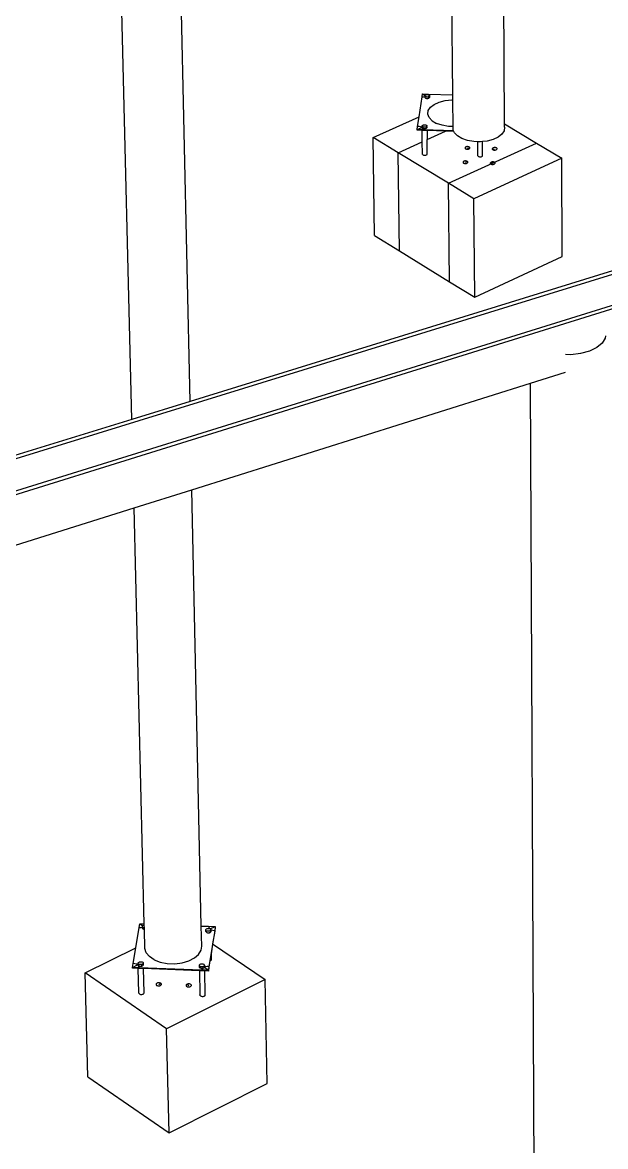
# Model space of a CAD drawing. Header units: inches. Extents: x -1339 to 1886, y -1058 to 789.
# Drawn here: x -155.8 to -3.5, y -192.8 to 100.8 of the extents above; entities that cross this region are included whole.
import ezdxf

# ---------------------------------------------------------------- set-up
doc = ezdxf.new("R2010")
doc.units = ezdxf.units.IN
doc.header["$MEASUREMENT"] = 0

msp = doc.modelspace()

# ---------------------------------------------------------------- linework, layer by layer
for p, q in [((1606.44, 532.39), (-531.31, -128.81)), ((-522.9, -135.29), (1614.06, 529.96)), ((1614.95, 529.68), (-521.92, -136.05)), ((-29.88, 74.3), (-30.55, 192.07)), ((-43.4, 81.88), (-44.27, 188.39)), ((-112.04, 1.82), (-115.64, 169.26)), ((-127.2, -2.87), (-131.31, 165.06)), ((-52.19, 76.16), (-51.42, 81.32)), ((-51.42, 81.32), (-51.3, 82.15)), ((-51.42, 81.32), (-51.01, 81.34)), ((-51.3, 82.15), (-49.72, 82.09)), ((-51.3, 82.15), (-50.6, 81.72)), ((-51.01, 81.34), (-50.64, 81.4)), ((-50.64, 81.32), (-50.66, 81.26)), ((-50.64, 81.32), (-50.66, 81.27)), ((-50.66, 81.26), (-50.65, 81.18)), ((-50.65, 81.18), (-50.6, 81.1)), ((-50.64, 81.63), (-50.61, 81.71)), ((-50.63, 81.55), (-50.64, 81.63)), ((-50.64, 81.4), (-50.64, 81.63)), ((-50.64, 81.32), (-50.64, 81.4)), ((-50.64, 81.27), (-50.64, 81.32)), ((-50.63, 81.19), (-50.64, 81.27)), ((-50.59, 81.47), (-50.63, 81.55)), ((-50.58, 81.11), (-50.63, 81.19)), ((-50.61, 81.71), (-50.54, 81.79)), ((-50.6, 81.1), (-50.51, 81.02)), ((-50.54, 81.43), (-50.59, 81.47)), ((-50.58, 81.42), (-50.54, 81.43)), ((-50.58, 81.38), (-50.53, 81.43)), ((-50.55, 81.43), (-50.58, 81.4)), ((-50.55, 81.42), (-50.58, 81.39)), ((-50.5, 81.04), (-50.58, 81.11)), ((-50.54, 81.44), (-50.55, 81.43)), ((-50.54, 81.43), (-50.55, 81.42)), ((-50.54, 81.79), (-50.43, 81.85)), ((-50.54, 81.43), (-50.54, 81.43)), ((-50.53, 81.43), (-50.54, 81.43)), ((-50.53, 81.43), (-50.53, 81.43)), ((-50.5, 81.4), (-50.53, 81.43)), ((-50.51, 81.02), (-50.39, 80.97)), ((-50.38, 81.35), (-50.5, 81.4)), ((-50.5, 81.04), (-50.38, 80.99)), ((-50.43, 81.85), (-50.3, 81.89)), ((-50.39, 80.97), (-50.25, 80.93)), ((-50.24, 81.31), (-50.38, 81.35)), ((-50.38, 80.99), (-50.24, 80.95)), ((-50.3, 81.89), (-50.15, 81.92)), ((-50.25, 80.93), (-50.08, 80.91)), ((-50.08, 81.29), (-50.24, 81.31)), ((-50.24, 80.95), (-50.08, 80.94)), ((-50.15, 81.92), (-49.99, 81.93)), ((-49.93, 81.3), (-50.08, 81.29)), ((-50.08, 80.94), (-49.92, 80.94)), ((-50.08, 80.91), (-50.08, 80.94)), ((-50.08, 80.93), (-49.92, 80.93)), ((-49.99, 81.93), (-49.84, 81.91)), ((-49.78, 81.33), (-49.93, 81.3)), ((-49.92, 80.94), (-49.77, 80.97)), ((-49.92, 80.93), (-49.76, 80.96)), ((-49.84, 81.91), (-49.8, 81.9)), ((-49.8, 81.9), (-49.72, 82.09)), ((-49.8, 81.9), (-49.69, 81.87)), ((-49.64, 81.37), (-49.78, 81.33)), ((-49.78, 81.23), (-49.64, 81.23)), ((-49.64, 81.01), (-49.77, 80.97)), ((-49.76, 80.96), (-49.63, 81.01)), ((-49.72, 82.09), (-43.4, 81.88)), ((-49.69, 81.87), (-49.58, 81.82)), ((-49.54, 81.43), (-49.64, 81.37)), ((-49.64, 81.01), (-49.53, 81.08)), ((-49.63, 81.01), (-49.52, 81.07)), ((-49.58, 81.82), (-49.49, 81.75)), ((-49.47, 81.51), (-49.54, 81.44)), ((-49.47, 81.39), (-49.54, 81.44)), ((-49.54, 81.44), (-49.54, 81.43)), ((-49.54, 81.43), (-49.49, 81.39)), ((-49.54, 81.22), (-49.43, 81.22)), ((-49.47, 81.4), (-49.53, 81.44)), ((-49.46, 81.15), (-49.53, 81.08)), ((-49.52, 81.07), (-49.44, 81.15)), ((-49.49, 81.75), (-49.44, 81.67)), ((-49.49, 81.39), (-49.44, 81.31)), ((-49.43, 81.59), (-49.47, 81.51)), ((-49.42, 81.32), (-49.47, 81.4)), ((-49.43, 81.32), (-49.47, 81.39)), ((-49.43, 81.22), (-49.46, 81.15)), ((-49.44, 81.67), (-49.43, 81.59)), ((-49.44, 81.31), (-49.43, 81.23)), ((-49.44, 81.15), (-49.41, 81.22)), ((-49.43, 81.32), (-49.43, 81.59)), ((-49.42, 81.3), (-49.43, 81.32)), ((-49.43, 81.23), (-49.43, 81.32)), ((-49.43, 81.23), (-49.43, 81.22)), ((-49.43, 81.22), (-49.41, 81.22)), ((-49.41, 81.23), (-49.42, 81.32)), ((-49.41, 81.23), (-49.42, 81.3)), ((-49.41, 81.22), (-49.41, 81.23)), ((-49.41, 81.22), (-49.41, 81.23)), ((-49.41, 81.23), (-49.41, 81.23)), ((-49.41, 81.22), (-49.41, 81.22)), ((-49.22, 78.61), (-48.25, 79.38)), ((-48.25, 79.38), (-46.93, 79.99)), ((-46.93, 79.99), (-45.36, 80.41)), ((-45.36, 80.41), (-43.64, 80.6)), ((-43.64, 80.6), (-43.39, 80.59)), ((-43.39, 80.59), (-43.4, 81.88)), ((-43.33, 73.61), (-43.39, 80.59)), ((-49.9, 76.83), (-49.79, 77.74)), ((-49.56, 75.93), (-49.9, 76.83)), ((-49.79, 77.74), (-49.22, 78.61)), ((-64.16, 70.73), (-52.19, 76.16)), ((-52.7, 72.78), (-52.57, 73.61)), ((-52.57, 73.61), (-52.19, 76.16)), ((-52.17, 73.57), (-52.57, 73.61)), ((-51.8, 73.48), (-52.17, 73.57)), ((-51.49, 73.33), (-51.8, 73.48)), ((-51.36, 73.48), (-51.39, 73.41)), ((-51.37, 73.46), (-51.39, 73.4)), ((-51.39, 73.4), (-51.38, 73.32)), ((-51.37, 73.77), (-51.34, 73.85)), ((-51.36, 73.69), (-51.37, 73.77)), ((-51.37, 73.46), (-51.37, 73.77)), ((-51.36, 73.48), (-51.37, 73.46)), ((-51.37, 73.41), (-51.37, 73.46)), ((-51.37, 73.41), (-51.36, 73.43)), ((-51.36, 73.33), (-51.37, 73.41)), ((-51.31, 73.61), (-51.36, 73.69)), ((-51.34, 73.85), (-51.26, 73.93)), ((-51.23, 73.54), (-51.31, 73.61)), ((-51.26, 73.93), (-51.16, 73.99)), ((-51.11, 73.49), (-51.23, 73.54)), ((-51.16, 73.99), (-51.03, 74.04)), ((-50.97, 73.45), (-51.11, 73.49)), ((-51.03, 74.04), (-50.87, 74.06)), ((-50.81, 73.43), (-50.97, 73.45)), ((-50.87, 74.06), (-50.72, 74.07)), ((-50.65, 73.44), (-50.81, 73.43)), ((-50.72, 74.07), (-50.56, 74.05)), ((-50.5, 73.47), (-50.65, 73.44)), ((-50.56, 74.05), (-50.42, 74.02)), ((-50.37, 73.51), (-50.5, 73.47)), ((-50.42, 74.02), (-50.3, 73.96)), ((-50.26, 73.57), (-50.37, 73.51)), ((-50.3, 73.96), (-50.21, 73.89)), ((-50.19, 73.65), (-50.26, 73.57)), ((-50.26, 73.57), (-50.26, 73.57)), ((-50.21, 73.89), (-50.16, 73.81)), ((-50.16, 73.73), (-50.19, 73.65)), ((-50.14, 73.46), (-50.19, 73.53)), ((-50.19, 73.5), (-50.16, 73.45)), ((-50.16, 73.81), (-50.16, 73.73)), ((-50.15, 73.37), (-50.16, 73.73)), ((-50.16, 73.45), (-50.15, 73.37)), ((-50.13, 73.37), (-50.14, 73.46)), ((-48.78, 75.11), (-49.56, 75.93)), ((-48.78, 75.11), (-47.62, 74.43)), ((-46.15, 73.93), (-47.62, 74.43)), ((-44.49, 73.64), (-46.15, 73.93)), ((-43.33, 73.61), (-44.49, 73.64)), ((-43.32, 72.86), (-43.33, 73.61)), ((-29.88, 73.41), (-29.98, 72.49)), ((-29.88, 74.3), (-21.52, 69.28)), ((-29.88, 73.41), (-29.88, 74.3)), ((-63.85, 45.1), (-64.16, 70.73)), ((-57.62, 66.76), (-64.16, 70.73)), ((-52.7, 72.78), (-51.5, 73.33)), ((-51.11, 72.73), (-52.7, 72.78)), ((-52.7, 72.61), (-52.7, 72.78)), ((-51.38, 72.57), (-52.7, 72.61)), ((-51.26, 73.15), (-51.49, 73.33)), ((-51.38, 73.32), (-51.33, 73.24)), ((-51.11, 72.56), (-51.38, 72.57)), ((-51.35, 69.61), (-51.38, 72.57)), ((-51.31, 73.25), (-51.36, 73.33)), ((-51.33, 73.24), (-51.24, 73.16)), ((-51.31, 73.25), (-51.22, 73.18)), ((-51.14, 72.95), (-51.26, 73.15)), ((-51.24, 73.16), (-51.12, 73.11)), ((-51.1, 73.13), (-51.22, 73.18)), ((-51.11, 72.73), (-51.14, 72.95)), ((-51.12, 73.11), (-50.97, 73.07)), ((-51.11, 72.56), (-51.11, 72.73)), ((-43.17, 72.46), (-51.11, 72.73)), ((-50.12, 72.52), (-51.11, 72.56)), ((-51.1, 73.13), (-50.96, 73.09)), ((-50.97, 73.07), (-50.81, 73.05)), ((-50.96, 73.09), (-50.81, 73.07)), ((-50.81, 73.07), (-50.65, 73.08)), ((-50.81, 73.06), (-50.64, 73.07)), ((-50.81, 73.05), (-50.65, 73.06)), ((-50.65, 73.08), (-50.5, 73.11)), ((-50.65, 73.06), (-50.49, 73.09)), ((-50.64, 73.07), (-50.49, 73.1)), ((-50.5, 73.11), (-50.36, 73.15)), ((-50.49, 73.1), (-50.35, 73.14)), ((-50.49, 73.09), (-50.35, 73.13)), ((-50.26, 73.36), (-50.37, 73.37)), ((-50.26, 73.22), (-50.36, 73.15)), ((-50.35, 73.14), (-50.24, 73.21)), ((-50.35, 73.13), (-50.24, 73.2)), ((-50.26, 73.22), (-50.19, 73.29)), ((-50.24, 73.21), (-50.16, 73.29)), ((-50.24, 73.2), (-50.17, 73.28)), ((-50.16, 73.36), (-50.19, 73.36)), ((-50.16, 73.36), (-50.19, 73.29)), ((-50.17, 73.28), (-50.13, 73.36)), ((-50.15, 73.37), (-50.16, 73.36)), ((-50.16, 73.36), (-50.13, 73.36)), ((-50.16, 73.29), (-50.14, 73.36)), ((-50.14, 73.36), (-50.13, 73.37)), ((-50.13, 73.37), (-50.13, 73.37)), ((-45.31, 72.36), (-50.12, 72.52)), ((-50.12, 72.52), (-50.1, 70.18)), ((-50.1, 70.18), (-45.31, 72.36)), ((-43.1, 72.28), (-45.31, 72.36)), ((-43.17, 72.46), (-43.32, 72.86)), ((-43.1, 72.28), (-43.17, 72.46)), ((-42.98, 71.96), (-43.1, 72.28)), ((-42.19, 71.14), (-42.98, 71.96)), ((-41.03, 70.45), (-42.19, 71.14)), ((-39.56, 69.95), (-41.03, 70.45)), ((-31.51, 70.84), (-32.83, 70.23)), ((-30.54, 71.62), (-31.51, 70.84)), ((-29.98, 72.49), (-30.54, 71.62)), ((-57.62, 66.76), (-51.35, 69.61)), ((-51.32, 66.45), (-51.35, 69.61)), ((-50.07, 66.41), (-50.1, 70.18)), ((-44.47, 58.77), (-21.52, 69.28)), ((-40.16, 68.12), (-40.19, 68.04)), ((-40.19, 68.04), (-40.18, 67.95)), ((-40.18, 67.95), (-40.13, 67.87)), ((-40.08, 68.2), (-40.16, 68.12)), ((-40.13, 67.87), (-40.04, 67.8)), ((-39.97, 68.27), (-40.08, 68.2)), ((-40.04, 67.8), (-39.92, 67.74)), ((-39.84, 68.31), (-39.97, 68.27)), ((-39.92, 67.74), (-39.77, 67.71)), ((-39.68, 68.34), (-39.84, 68.31)), ((-39.77, 67.71), (-39.61, 67.69)), ((-39.52, 68.35), (-39.68, 68.34)), ((-39.61, 67.69), (-39.45, 67.7)), ((-37.89, 69.66), (-39.56, 69.95)), ((-39.56, 68.02), (-39.15, 67.77)), ((-39.36, 68.33), (-39.52, 68.35)), ((-39.45, 67.7), (-39.29, 67.72)), ((-39.21, 68.29), (-39.36, 68.33)), ((-39.29, 67.72), (-39.15, 67.77)), ((-39.09, 68.24), (-39.21, 68.29)), ((-39.15, 67.77), (-39.04, 67.84)), ((-39, 68.17), (-39.09, 68.24)), ((-39.04, 67.84), (-38.97, 67.91)), ((-38.94, 68.08), (-39, 68.17)), ((-38.97, 67.91), (-38.94, 68)), ((-38.94, 68), (-38.94, 68.08)), ((-36.87, 69.64), (-37.89, 69.66)), ((-36.85, 66.02), (-36.87, 69.64)), ((-36.13, 69.62), (-36.87, 69.64)), ((-35.62, 69.67), (-36.13, 69.62)), ((-34.4, 69.81), (-35.62, 69.67)), ((-35.59, 65.98), (-35.62, 69.67)), ((-32.83, 70.23), (-34.4, 69.81)), ((-33.04, 67.88), (-33.08, 67.8)), ((-33.08, 67.8), (-33.07, 67.71)), ((-33.07, 67.71), (-33.02, 67.63)), ((-32.97, 67.96), (-33.04, 67.88)), ((-33.02, 67.63), (-32.93, 67.56)), ((-32.86, 68.02), (-32.97, 67.96)), ((-32.93, 67.56), (-32.45, 67.78)), ((-32.93, 67.56), (-32.8, 67.5)), ((-32.72, 68.07), (-32.86, 68.02)), ((-32.57, 68.1), (-32.72, 68.07)), ((-32.4, 68.11), (-32.57, 68.1)), ((-32.24, 68.09), (-32.4, 68.11)), ((-32.1, 68.05), (-32.24, 68.09)), ((-32.17, 67.48), (-32.04, 67.53)), ((-31.97, 67.99), (-32.1, 68.05)), ((-32.04, 67.53), (-31.93, 67.59)), ((-31.88, 67.92), (-31.97, 67.99)), ((-31.93, 67.59), (-31.85, 67.67)), ((-31.83, 67.84), (-31.88, 67.92)), ((-31.85, 67.67), (-31.82, 67.76)), ((-31.82, 67.76), (-31.83, 67.84)), ((-21.52, 69.28), (-14.9, 65.3)), ((-57.34, 41.1), (-57.62, 66.76)), ((-44.47, 58.77), (-57.62, 66.76)), ((-51.31, 66.36), (-51.32, 66.45)), ((-51.26, 66.28), (-51.31, 66.36)), ((-51.26, 66.28), (-51.17, 66.21)), ((-51.17, 66.21), (-51.05, 66.15)), ((-51.05, 66.15), (-50.9, 66.12)), ((-50.9, 66.12), (-50.74, 66.1)), ((-50.74, 66.1), (-50.58, 66.11)), ((-50.58, 66.11), (-50.42, 66.13)), ((-50.42, 66.13), (-50.28, 66.18)), ((-50.28, 66.18), (-50.17, 66.25)), ((-50.17, 66.25), (-50.1, 66.32)), ((-50.1, 66.32), (-50.07, 66.41)), ((-40.37, 64.58), (-40.51, 64.53)), ((-40.21, 64.6), (-40.37, 64.58)), ((-40.05, 64.61), (-40.21, 64.6)), ((-39.89, 64.59), (-40.05, 64.61)), ((-39.74, 64.56), (-39.89, 64.59)), ((-14.9, 65.3), (-37.86, 54.75)), ((-36.84, 65.94), (-36.85, 66.02)), ((-36.79, 65.85), (-36.84, 65.94)), ((-36.79, 65.85), (-36.7, 65.78)), ((-36.7, 65.78), (-36.58, 65.73)), ((-36.58, 65.73), (-36.43, 65.69)), ((-36.43, 65.69), (-36.27, 65.67)), ((-36.27, 65.67), (-36.1, 65.68)), ((-36.1, 65.68), (-35.95, 65.7)), ((-35.95, 65.7), (-35.81, 65.75)), ((-35.81, 65.75), (-35.7, 65.82)), ((-35.7, 65.82), (-35.63, 65.89)), ((-35.6, 66.07), (-35.63, 66.11)), ((-35.63, 65.89), (-35.59, 65.98)), ((-35.59, 65.98), (-35.6, 66.07)), ((-32.8, 67.5), (-32.66, 67.46)), ((-32.66, 67.46), (-32.49, 67.45)), ((-32.49, 67.45), (-32.33, 67.45)), ((-32.33, 67.45), (-32.17, 67.48)), ((-14.83, 39.63), (-14.9, 65.3)), ((-40.69, 64.39), (-40.72, 64.3)), ((-40.72, 64.3), (-40.72, 64.22)), ((-40.72, 64.22), (-40.66, 64.13)), ((-40.62, 64.46), (-40.69, 64.39)), ((-40.66, 64.13), (-40.57, 64.06)), ((-40.51, 64.53), (-40.62, 64.46)), ((-40.57, 64.06), (-40.45, 64)), ((-40.45, 64), (-40.3, 63.97)), ((-40.3, 63.97), (-40.14, 63.95)), ((-40.14, 63.95), (-39.98, 63.96)), ((-40.1, 64.28), (-39.62, 64.5)), ((-39.98, 63.96), (-39.82, 63.98)), ((-39.82, 63.98), (-39.69, 64.03)), ((-39.62, 64.5), (-39.74, 64.56)), ((-39.69, 64.03), (-39.58, 64.1)), ((-39.53, 64.43), (-39.62, 64.5)), ((-39.58, 64.1), (-39.5, 64.17)), ((-39.48, 64.34), (-39.53, 64.43)), ((-39.5, 64.17), (-39.47, 64.26)), ((-39.47, 64.26), (-39.48, 64.34)), ((-33.56, 64.14), (-33.6, 64.06)), ((-33.6, 64.06), (-33.59, 63.97)), ((-33.59, 63.97), (-33.54, 63.89)), ((-33.49, 64.22), (-33.56, 64.14)), ((-33.54, 63.89), (-33.45, 63.82)), ((-33.38, 64.29), (-33.49, 64.22)), ((-33.45, 63.82), (-33.32, 63.76)), ((-33.24, 64.33), (-33.38, 64.29)), ((-33.38, 64.29), (-32.97, 64.04)), ((-33.32, 63.76), (-33.18, 63.72)), ((-33.09, 64.36), (-33.24, 64.33)), ((-33.18, 63.72), (-33.02, 63.71)), ((-32.92, 64.37), (-33.09, 64.36)), ((-33.02, 63.71), (-32.85, 63.71)), ((-32.76, 64.35), (-32.92, 64.37)), ((-32.85, 63.71), (-32.7, 63.74)), ((-32.62, 64.31), (-32.76, 64.35)), ((-32.7, 63.74), (-32.56, 63.79)), ((-32.49, 64.26), (-32.62, 64.31)), ((-32.56, 63.79), (-32.45, 63.85)), ((-32.4, 64.18), (-32.49, 64.26)), ((-32.45, 63.85), (-32.37, 63.93)), ((-32.35, 64.1), (-32.4, 64.18)), ((-32.37, 63.93), (-32.34, 64.02)), ((-32.34, 64.02), (-32.35, 64.1)), ((-44.25, 33.05), (-44.47, 58.77)), ((-37.86, 54.75), (-44.47, 58.77)), ((65.97, 56.83), (-112.04, 1.82)), ((-37.67, 29.01), (-37.86, 54.75)), ((-63.85, 45.1), (-57.34, 41.1)), ((-57.34, 41.1), (-44.25, 33.05)), ((-37.67, 29.01), (-14.83, 39.63)), ((-44.25, 33.05), (-37.67, 29.01)), ((-3.55, 18.33), (-4.35, 17.01)), ((-3.49, 18.97), (-3.55, 18.33)), ((-7.69, 14.92), (-9.99, 14.29)), ((-5.76, 15.85), (-7.69, 14.92)), ((-4.35, 17.01), (-5.76, 15.85)), ((-12.53, 14), (-13.97, 14.04)), ((-9.99, 14.29), (-12.53, 14)), ((-23.08, 6.6), (-13.95, 9.48)), ((-111.54, -21.24), (-23.08, 6.6)), ((-22.13, -206.46), (-23.08, 6.6)), ((-112.04, 1.82), (-127.2, -2.87)), ((-127.2, -2.87), (-208.08, -27.86)), ((-126.64, -25.99), (-111.54, -21.24)), ((-109.09, -135.19), (-111.54, -21.24)), ((-207.14, -51.33), (-126.64, -25.99)), ((-123.98, -134.63), (-126.64, -25.99)), ((-125.33, -135.59), (-125.16, -134.58)), ((-125.16, -134.58), (-123.98, -134.63)), ((-125.16, -134.58), (-124.38, -135.11)), ((-124.36, -135.08), (-124.24, -135.01)), ((-124.24, -135.01), (-124.09, -134.95)), ((-124.09, -134.95), (-123.98, -134.93)), ((-123.98, -134.93), (-123.98, -134.63)), ((-123.96, -135.67), (-123.98, -134.93)), ((-126.22, -140.88), (-125.33, -135.59)), ((-125.33, -135.59), (-124.87, -135.57)), ((-124.87, -135.57), (-124.47, -135.49)), ((-124.45, -135.55), (-124.49, -135.65)), ((-124.47, -135.6), (-124.49, -135.66)), ((-124.49, -135.66), (-124.49, -135.77)), ((-124.49, -135.77), (-124.43, -135.87)), ((-124.48, -135.27), (-124.44, -135.17)), ((-124.47, -135.37), (-124.48, -135.27)), ((-124.47, -135.49), (-124.48, -135.27)), ((-124.42, -135.47), (-124.47, -135.37)), ((-124.47, -135.49), (-124.44, -135.49)), ((-124.47, -135.6), (-124.47, -135.49)), ((-124.47, -135.65), (-124.43, -135.55)), ((-124.45, -135.56), (-124.47, -135.6)), ((-124.47, -135.65), (-124.47, -135.6)), ((-124.46, -135.75), (-124.47, -135.65)), ((-124.41, -135.85), (-124.46, -135.75)), ((-124.42, -135.51), (-124.45, -135.55)), ((-124.42, -135.52), (-124.45, -135.56)), ((-124.44, -135.17), (-124.36, -135.08)), ((-124.44, -135.49), (-124.42, -135.48)), ((-124.43, -135.55), (-124.42, -135.54)), ((-124.43, -135.87), (-124.34, -135.95)), ((-124.33, -135.55), (-124.42, -135.47)), ((-124.41, -135.85), (-124.32, -135.93)), ((-124.34, -135.95), (-124.21, -136.02)), ((-124.2, -135.62), (-124.33, -135.55)), ((-124.32, -135.93), (-124.19, -136)), ((-124.21, -136.02), (-124.05, -136.07)), ((-124.04, -135.66), (-124.2, -135.62)), ((-124.19, -136), (-124.04, -136.04)), ((-124.05, -136.07), (-123.95, -136.08)), ((-123.96, -135.67), (-124.04, -135.66)), ((-123.95, -136.05), (-124.04, -136.04)), ((-123.95, -136.05), (-123.96, -135.67)), ((-123.95, -136.08), (-123.95, -136.05)), ((-123.83, -141.07), (-123.95, -136.08)), ((-109.09, -135.19), (-107.17, -135.26)), ((-108.98, -140.4), (-109.09, -135.19)), ((-107.92, -136.48), (-107.95, -136.53)), ((-107.93, -136.15), (-107.89, -136.06)), ((-107.92, -136.25), (-107.93, -136.15)), ((-107.92, -136.48), (-107.93, -136.15)), ((-107.87, -136.35), (-107.92, -136.25)), ((-107.91, -136.43), (-107.92, -136.48)), ((-107.92, -136.53), (-107.88, -136.44)), ((-107.92, -136.53), (-107.92, -136.48)), ((-107.92, -136.63), (-107.92, -136.53)), ((-107.86, -136.73), (-107.92, -136.63)), ((-107.87, -136.39), (-107.91, -136.43)), ((-107.89, -136.06), (-107.81, -135.97)), ((-107.88, -136.44), (-107.87, -136.42)), ((-107.78, -136.43), (-107.87, -136.35)), ((-107.86, -136.73), (-107.77, -136.81)), ((-107.81, -135.97), (-107.69, -135.89)), ((-107.65, -136.5), (-107.78, -136.43)), ((-107.77, -136.81), (-107.64, -136.88)), ((-107.69, -135.89), (-107.54, -135.83)), ((-107.49, -136.54), (-107.65, -136.5)), ((-107.64, -136.88), (-107.49, -136.92)), ((-107.54, -135.83), (-107.38, -135.8)), ((-107.32, -136.56), (-107.49, -136.54)), ((-107.49, -136.92), (-107.32, -136.94)), ((-107.38, -135.8), (-107.2, -135.79)), ((-107.15, -136.56), (-107.32, -136.56)), ((-107.32, -136.94), (-107.14, -136.94)), ((-107.32, -136.96), (-107.14, -136.95)), ((-107.2, -135.79), (-107.03, -135.81)), ((-107.17, -135.26), (-107.16, -135.52)), ((-107.17, -135.26), (-105.43, -135.32)), ((-107.16, -135.52), (-107.02, -135.77)), ((-106.98, -136.53), (-107.15, -136.56)), ((-107.14, -136.94), (-106.97, -136.9)), ((-107.14, -136.95), (-106.96, -136.92)), ((-105.59, -136.33), (-107.09, -145.74)), ((-107.03, -135.81), (-106.94, -135.84)), ((-107.02, -135.77), (-106.94, -135.84)), ((-106.83, -136.47), (-106.98, -136.53)), ((-106.97, -136.9), (-106.83, -136.85)), ((-106.96, -136.92), (-106.81, -136.86)), ((-106.94, -135.84), (-106.88, -135.86)), ((-106.88, -135.86), (-106.75, -135.92)), ((-106.72, -136.39), (-106.83, -136.47)), ((-106.83, -136.85), (-106.71, -136.77)), ((-106.81, -136.86), (-106.69, -136.78)), ((-106.75, -135.92), (-106.65, -136.01)), ((-106.74, -135.94), (-105.46, -135.31)), ((-106.63, -136.3), (-106.72, -136.39)), ((-106.71, -136.77), (-106.63, -136.68)), ((-106.69, -136.78), (-106.6, -136.69)), ((-106.65, -136.01), (-106.62, -136.06)), ((-106.6, -136.2), (-106.63, -136.3)), ((-106.62, -136.38), (-106.63, -136.38)), ((-106.63, -136.41), (-106.59, -136.48)), ((-106.59, -136.58), (-106.63, -136.68)), ((-106.62, -136.06), (-106.44, -136.16)), ((-106.62, -136.06), (-106.6, -136.1)), ((-106.59, -136.45), (-106.62, -136.38)), ((-106.6, -136.1), (-106.6, -136.2)), ((-106.59, -136.45), (-106.6, -136.2)), ((-106.6, -136.69), (-106.56, -136.58)), ((-106.57, -136.48), (-106.59, -136.45)), ((-106.59, -136.58), (-106.59, -136.45)), ((-106.59, -136.48), (-106.59, -136.58)), ((-106.56, -136.58), (-106.57, -136.48)), ((-106.44, -136.16), (-106.04, -136.27)), ((-105.59, -136.51), (-106.12, -139.87)), ((-106.04, -136.27), (-105.59, -136.33)), ((-105.43, -135.32), (-105.59, -136.33)), ((-105.43, -135.51), (-105.59, -136.51)), ((-105.59, -136.51), (-105.59, -136.33)), ((-105.43, -135.51), (-105.43, -135.32)), ((-139.43, -147.39), (-126.22, -140.88)), ((-126.9, -145), (-126.22, -140.88)), ((-109.13, -141.52), (-108.98, -140.4)), ((-106.12, -139.87), (-106.45, -141.94)), ((-106.12, -139.87), (-92.4, -149.16)), ((-123.48, -142.17), (-123.83, -141.07)), ((-122.65, -143.17), (-123.48, -142.17)), ((-121.4, -144), (-122.65, -143.17)), ((-112.36, -144.27), (-110.88, -143.52)), ((-110.88, -143.52), (-109.78, -142.58)), ((-109.78, -142.58), (-109.13, -141.52)), ((-106.45, -141.94), (-106.82, -144.27)), ((-106.41, -143.93), (-106.45, -141.94)), ((-127.07, -146.01), (-126.9, -145)), ((-127.07, -146.01), (-125.73, -145.34)), ((-125.33, -146.07), (-127.07, -146.01)), ((-127.07, -146.19), (-127.07, -146.01)), ((-125.58, -146.25), (-127.07, -146.19)), ((-126.46, -145.05), (-126.9, -145)), ((-126.05, -145.16), (-126.46, -145.05)), ((-125.72, -145.34), (-126.05, -145.16)), ((-125.48, -145.56), (-125.72, -145.34)), ((-125.58, -145.19), (-125.61, -145.25)), ((-125.61, -145.25), (-125.6, -145.36)), ((-125.56, -145.14), (-125.6, -145.24)), ((-125.6, -145.36), (-125.55, -145.46)), ((-125.59, -144.86), (-125.55, -144.76)), ((-125.58, -144.96), (-125.59, -144.86)), ((-125.58, -145.19), (-125.59, -144.86)), ((-125.53, -145.06), (-125.58, -144.96)), ((-125.58, -145.24), (-125.54, -145.14)), ((-125.56, -145.15), (-125.58, -145.19)), ((-125.58, -145.24), (-125.58, -145.19)), ((-125.57, -145.34), (-125.58, -145.24)), ((-125.42, -152.61), (-125.58, -146.25)), ((-125.32, -146.26), (-125.58, -146.25)), ((-125.52, -145.44), (-125.57, -145.34)), ((-125.53, -145.1), (-125.56, -145.14)), ((-125.53, -145.11), (-125.56, -145.15)), ((-125.55, -144.76), (-125.47, -144.67)), ((-125.55, -145.46), (-125.45, -145.54)), ((-125.54, -145.14), (-125.53, -145.13)), ((-125.44, -145.14), (-125.53, -145.06)), ((-125.52, -145.44), (-125.43, -145.52)), ((-125.34, -145.81), (-125.48, -145.56)), ((-125.47, -144.67), (-125.35, -144.59)), ((-125.45, -145.54), (-125.32, -145.61)), ((-125.31, -145.21), (-125.44, -145.14)), ((-125.43, -145.52), (-125.3, -145.59)), ((-125.35, -144.59), (-125.2, -144.54)), ((-125.33, -146.07), (-125.34, -145.81)), ((-125.32, -146.26), (-125.33, -146.07)), ((-109, -146.69), (-125.33, -146.07)), ((-125.32, -145.61), (-125.16, -145.66)), ((-124.19, -146.3), (-125.32, -146.26)), ((-125.15, -145.25), (-125.31, -145.21)), ((-125.3, -145.59), (-125.15, -145.63)), ((-125.2, -144.54), (-125.03, -144.5)), ((-125.16, -145.66), (-124.98, -145.68)), ((-124.98, -145.27), (-125.15, -145.25)), ((-125.15, -145.63), (-124.97, -145.65)), ((-125.03, -144.5), (-124.85, -144.5)), ((-124.81, -145.27), (-124.98, -145.27)), ((-124.98, -145.67), (-124.79, -145.66)), ((-124.98, -145.68), (-124.8, -145.67)), ((-124.97, -145.65), (-124.8, -145.65)), ((-124.85, -144.5), (-124.68, -144.52)), ((-124.64, -145.23), (-124.81, -145.27)), ((-124.64, -145.29), (-124.81, -145.28)), ((-124.63, -145.61), (-124.8, -145.65)), ((-124.8, -145.67), (-124.62, -145.64)), ((-124.79, -145.66), (-124.62, -145.63)), ((-124.68, -144.52), (-124.53, -144.56)), ((-124.49, -145.18), (-124.64, -145.23)), ((-124.63, -145.61), (-124.48, -145.56)), ((-124.62, -145.63), (-124.47, -145.57)), ((-124.62, -145.64), (-124.47, -145.58)), ((-124.53, -144.56), (-124.4, -144.63)), ((-124.37, -145.1), (-124.49, -145.18)), ((-124.48, -145.56), (-124.36, -145.48)), ((-124.47, -145.57), (-124.34, -145.49)), ((-124.47, -145.58), (-124.34, -145.5)), ((-124.4, -144.63), (-124.31, -144.71)), ((-124.33, -145.06), (-124.37, -145.1)), ((-124.25, -145.3), (-124.37, -145.3)), ((-124.28, -145.39), (-124.36, -145.48)), ((-124.34, -145.49), (-124.26, -145.39)), ((-124.34, -145.5), (-124.26, -145.41)), ((-124.29, -145.01), (-124.33, -145.06)), ((-124.33, -145.06), (-124.3, -145.09)), ((-124.28, -145.09), (-124.32, -145.05)), ((-124.31, -144.71), (-124.26, -144.81)), ((-124.3, -145.09), (-124.25, -145.19)), ((-124.25, -144.91), (-124.29, -145.01)), ((-124.22, -145.19), (-124.28, -145.09)), ((-124.25, -145.3), (-124.28, -145.39)), ((-124.26, -144.81), (-124.25, -144.91)), ((-124.26, -145.41), (-124.22, -145.3)), ((-124.26, -145.39), (-124.22, -145.3)), ((-124.24, -145.29), (-124.25, -144.91)), ((-124.25, -145.19), (-124.24, -145.29)), ((-124.24, -145.29), (-124.25, -145.3)), ((-124.25, -145.3), (-124.22, -145.3)), ((-124.22, -145.29), (-124.22, -145.19)), ((-124.22, -145.3), (-124.22, -145.29)), ((-124.22, -145.3), (-124.22, -145.3)), ((-109.59, -146.85), (-124.19, -146.3)), ((-124.04, -152.67), (-124.19, -146.3)), ((-121.4, -144), (-119.8, -144.61)), ((-119.8, -144.61), (-117.97, -144.96)), ((-117.97, -144.96), (-116.03, -145.02)), ((-116.03, -145.02), (-114.12, -144.78)), ((-114.12, -144.78), (-112.36, -144.27)), ((-109.61, -145.77), (-109.6, -145.88)), ((-109.56, -145.68), (-109.6, -145.79)), ((-109.6, -145.88), (-109.55, -145.98)), ((-109.59, -145.41), (-109.55, -145.31)), ((-109.58, -145.79), (-109.59, -145.41)), ((-109.58, -145.51), (-109.59, -145.41)), ((-109.53, -145.61), (-109.58, -145.51)), ((-109.58, -145.79), (-109.54, -145.69)), ((-109.57, -145.89), (-109.58, -145.79)), ((-109.52, -145.99), (-109.57, -145.89)), ((-109.51, -145.62), (-109.56, -145.68)), ((-109.55, -145.31), (-109.47, -145.22)), ((-109.55, -145.98), (-109.45, -146.07)), ((-109.54, -145.69), (-109.49, -145.64)), ((-109.49, -145.64), (-109.53, -145.61)), ((-109.43, -146.07), (-109.52, -145.99)), ((-109.43, -145.69), (-109.49, -145.64)), ((-109.47, -145.22), (-109.35, -145.14)), ((-109.45, -146.07), (-109.32, -146.14)), ((-109.3, -145.76), (-109.43, -145.69)), ((-109.43, -146.07), (-109.3, -146.14)), ((-109.35, -145.14), (-109.2, -145.08)), ((-109.32, -146.14), (-109.16, -146.18)), ((-109.15, -145.8), (-109.3, -145.76)), ((-109.14, -146.18), (-109.3, -146.14)), ((-109.2, -145.08), (-109.03, -145.05)), ((-109.16, -146.18), (-108.98, -146.2)), ((-108.98, -145.82), (-109.15, -145.8)), ((-109.14, -146.18), (-108.97, -146.2)), ((-109.03, -145.05), (-108.85, -145.05)), ((-108.9, -146.43), (-109, -146.69)), ((-108.99, -146.87), (-109, -146.69)), ((-107.25, -146.75), (-109, -146.69)), ((-108.8, -145.81), (-108.98, -145.82)), ((-108.98, -146.2), (-108.97, -146.2)), ((-108.97, -146.2), (-108.8, -146.2)), ((-108.97, -146.22), (-108.79, -146.21)), ((-108.68, -146.19), (-108.9, -146.43)), ((-108.85, -145.05), (-108.68, -145.06)), ((-108.63, -145.78), (-108.8, -145.81)), ((-108.64, -146.17), (-108.8, -146.2)), ((-108.79, -146.21), (-108.62, -146.17)), ((-108.68, -145.06), (-108.53, -145.11)), ((-108.64, -146.17), (-108.68, -146.19)), ((-108.64, -146.17), (-108.63, -146.16)), ((-108.49, -145.73), (-108.63, -145.78)), ((-108.63, -146.16), (-108.48, -146.11)), ((-108.62, -146.17), (-108.46, -146.12)), ((-108.53, -145.11), (-108.4, -145.18)), ((-108.37, -145.65), (-108.49, -145.73)), ((-108.48, -146.11), (-108.48, -146.1)), ((-108.48, -146.1), (-108.47, -146.1)), ((-108.47, -146.1), (-108.38, -146.04)), ((-108.46, -146.12), (-108.34, -146.04)), ((-108.4, -145.18), (-108.3, -145.26)), ((-108.38, -146.04), (-108.36, -146.03)), ((-108.28, -145.56), (-108.37, -145.65)), ((-108.36, -146.03), (-108.35, -146.02)), ((-108.35, -146.02), (-108.29, -145.96)), ((-108.34, -146.01), (-108.3, -145.96)), ((-108.34, -146.01), (-108.34, -146.01)), ((-108.33, -146.02), (-108.34, -146.01)), ((-108.34, -146.04), (-108.33, -146.02)), ((-108.33, -146.02), (-108.25, -145.94)), ((-107.25, -146.75), (-108.33, -146.02)), ((-108.3, -145.26), (-108.25, -145.36)), ((-108.3, -145.96), (-108.28, -145.94)), ((-108.29, -145.96), (-108.3, -145.96)), ((-107.98, -145.84), (-108.29, -145.96)), ((-108.29, -145.96), (-108.26, -145.93)), ((-108.25, -145.46), (-108.28, -145.56)), ((-108.28, -145.63), (-108.24, -145.7)), ((-108.28, -145.64), (-108.28, -145.63)), ((-108.28, -145.63), (-108.28, -145.63)), ((-108.22, -145.73), (-108.28, -145.64)), ((-108.28, -145.67), (-108.24, -145.74)), ((-108.24, -145.85), (-108.28, -145.94)), ((-108.24, -145.85), (-108.28, -145.85)), ((-108.26, -145.93), (-108.22, -145.83)), ((-108.25, -145.36), (-108.25, -145.46)), ((-108.24, -145.7), (-108.25, -145.46)), ((-108.25, -145.94), (-108.22, -145.85)), ((-108.23, -145.72), (-108.24, -145.7)), ((-108.24, -145.84), (-108.24, -145.7)), ((-108.24, -145.74), (-108.24, -145.84)), ((-108.24, -145.84), (-108.24, -145.85)), ((-108.22, -145.83), (-108.23, -145.72)), ((-108.21, -145.84), (-108.22, -145.73)), ((-108.22, -145.85), (-108.21, -145.84)), ((-108.22, -145.85), (-108.22, -145.85)), ((-107.55, -145.76), (-107.98, -145.84)), ((-107.09, -145.74), (-107.55, -145.76)), ((-107.09, -145.74), (-107.25, -146.75)), ((-107.24, -146.94), (-107.25, -146.75)), ((-107.08, -145.92), (-107.24, -146.94)), ((-107.08, -145.92), (-107.09, -145.74)), ((-106.82, -144.27), (-107.08, -145.92)), ((-106.82, -144.27), (-106.81, -144.26)), ((-106.81, -144.26), (-106.66, -144.21)), ((-106.66, -144.21), (-106.53, -144.13)), ((-106.53, -144.13), (-106.45, -144.03)), ((-106.45, -144.03), (-106.41, -143.93)), ((-138.69, -174.52), (-139.43, -147.39)), ((-118.15, -161.99), (-139.43, -147.39)), ((-92.4, -149.16), (-118.15, -161.99)), ((-108.99, -146.87), (-109.59, -146.85)), ((-109.59, -146.85), (-109.45, -153.14)), ((-108.2, -146.9), (-108.99, -146.87)), ((-108.07, -153.19), (-108.2, -146.9)), ((-107.24, -146.94), (-108.2, -146.9)), ((-91.91, -176.3), (-92.4, -149.16)), ((-125.42, -152.72), (-125.42, -152.61)), ((-120.87, -150.28), (-120.91, -150.38)), ((-120.91, -150.38), (-120.9, -150.48)), ((-120.9, -150.48), (-120.85, -150.58)), ((-120.79, -150.18), (-120.87, -150.28)), ((-120.85, -150.58), (-120.76, -150.67)), ((-120.66, -150.1), (-120.79, -150.18)), ((-120.76, -150.67), (-120.62, -150.74)), ((-120.51, -150.04), (-120.66, -150.1)), ((-120.62, -150.74), (-120.46, -150.79)), ((-120.33, -150.01), (-120.51, -150.04)), ((-120.46, -150.79), (-120.29, -150.81)), ((-120.15, -150), (-120.33, -150.01)), ((-120.29, -150.81), (-120.1, -150.8)), ((-120.22, -150.41), (-119.68, -150.14)), ((-119.98, -150.02), (-120.15, -150)), ((-120.1, -150.8), (-119.93, -150.77)), ((-119.82, -150.07), (-119.98, -150.02)), ((-119.93, -150.77), (-119.78, -150.71)), ((-119.68, -150.14), (-119.82, -150.07)), ((-119.78, -150.71), (-119.65, -150.63)), ((-119.59, -150.23), (-119.68, -150.14)), ((-119.65, -150.63), (-119.57, -150.53)), ((-119.53, -150.33), (-119.59, -150.23)), ((-119.57, -150.53), (-119.53, -150.43)), ((-119.53, -150.43), (-119.53, -150.33)), ((-113.02, -150.57), (-113.06, -150.67)), ((-113.06, -150.67), (-113.06, -150.78)), ((-113.06, -150.78), (-113, -150.88)), ((-112.94, -150.48), (-113.02, -150.57)), ((-113, -150.88), (-112.91, -150.97)), ((-112.82, -150.4), (-112.94, -150.48)), ((-112.91, -150.97), (-112.77, -151.04)), ((-112.66, -150.34), (-112.82, -150.4)), ((-112.82, -150.4), (-112.37, -150.7)), ((-112.77, -151.04), (-112.61, -151.08)), ((-112.49, -150.31), (-112.66, -150.34)), ((-112.61, -151.08), (-112.44, -151.1)), ((-112.31, -150.3), (-112.49, -150.31)), ((-112.44, -151.1), (-112.26, -151.1)), ((-112.13, -150.32), (-112.31, -150.3)), ((-112.26, -151.1), (-112.08, -151.06)), ((-111.97, -150.37), (-112.13, -150.32)), ((-112.08, -151.06), (-111.93, -151)), ((-111.84, -150.44), (-111.97, -150.37)), ((-111.93, -151), (-111.81, -150.92)), ((-111.74, -150.52), (-111.84, -150.44)), ((-111.81, -150.92), (-111.72, -150.83)), ((-111.69, -150.62), (-111.74, -150.52)), ((-111.72, -150.83), (-111.68, -150.73)), ((-111.68, -150.73), (-111.69, -150.62)), ((-125.36, -152.82), (-125.42, -152.72)), ((-125.36, -152.82), (-125.27, -152.91)), ((-125.27, -152.91), (-125.13, -152.98)), ((-125.13, -152.98), (-124.97, -153.02)), ((-124.97, -153.02), (-124.8, -153.04)), ((-124.8, -153.04), (-124.62, -153.04)), ((-124.62, -153.04), (-124.44, -153)), ((-124.44, -153), (-124.29, -152.94)), ((-124.29, -152.94), (-124.16, -152.86)), ((-124.16, -152.86), (-124.08, -152.77)), ((-124.08, -152.77), (-124.04, -152.67)), ((-109.45, -153.24), (-109.45, -153.14)), ((-109.39, -153.34), (-109.45, -153.24)), ((-109.39, -153.34), (-109.29, -153.43)), ((-109.29, -153.43), (-109.16, -153.5)), ((-109.16, -153.5), (-109, -153.54)), ((-109, -153.54), (-108.82, -153.57)), ((-108.82, -153.57), (-108.64, -153.56)), ((-108.64, -153.56), (-108.47, -153.52)), ((-108.47, -153.52), (-108.31, -153.47)), ((-108.31, -153.47), (-108.25, -153.43)), ((-108.25, -153.43), (-108.19, -153.39)), ((-108.19, -153.39), (-108.11, -153.29)), ((-108.11, -153.29), (-108.07, -153.19)), ((-117.52, -189.21), (-118.15, -161.99)), ((-138.69, -174.52), (-117.52, -189.21)), ((-117.52, -189.21), (-91.91, -176.3))]:
    msp.add_line(p, q)

doc.saveas('drawing.dxf')
